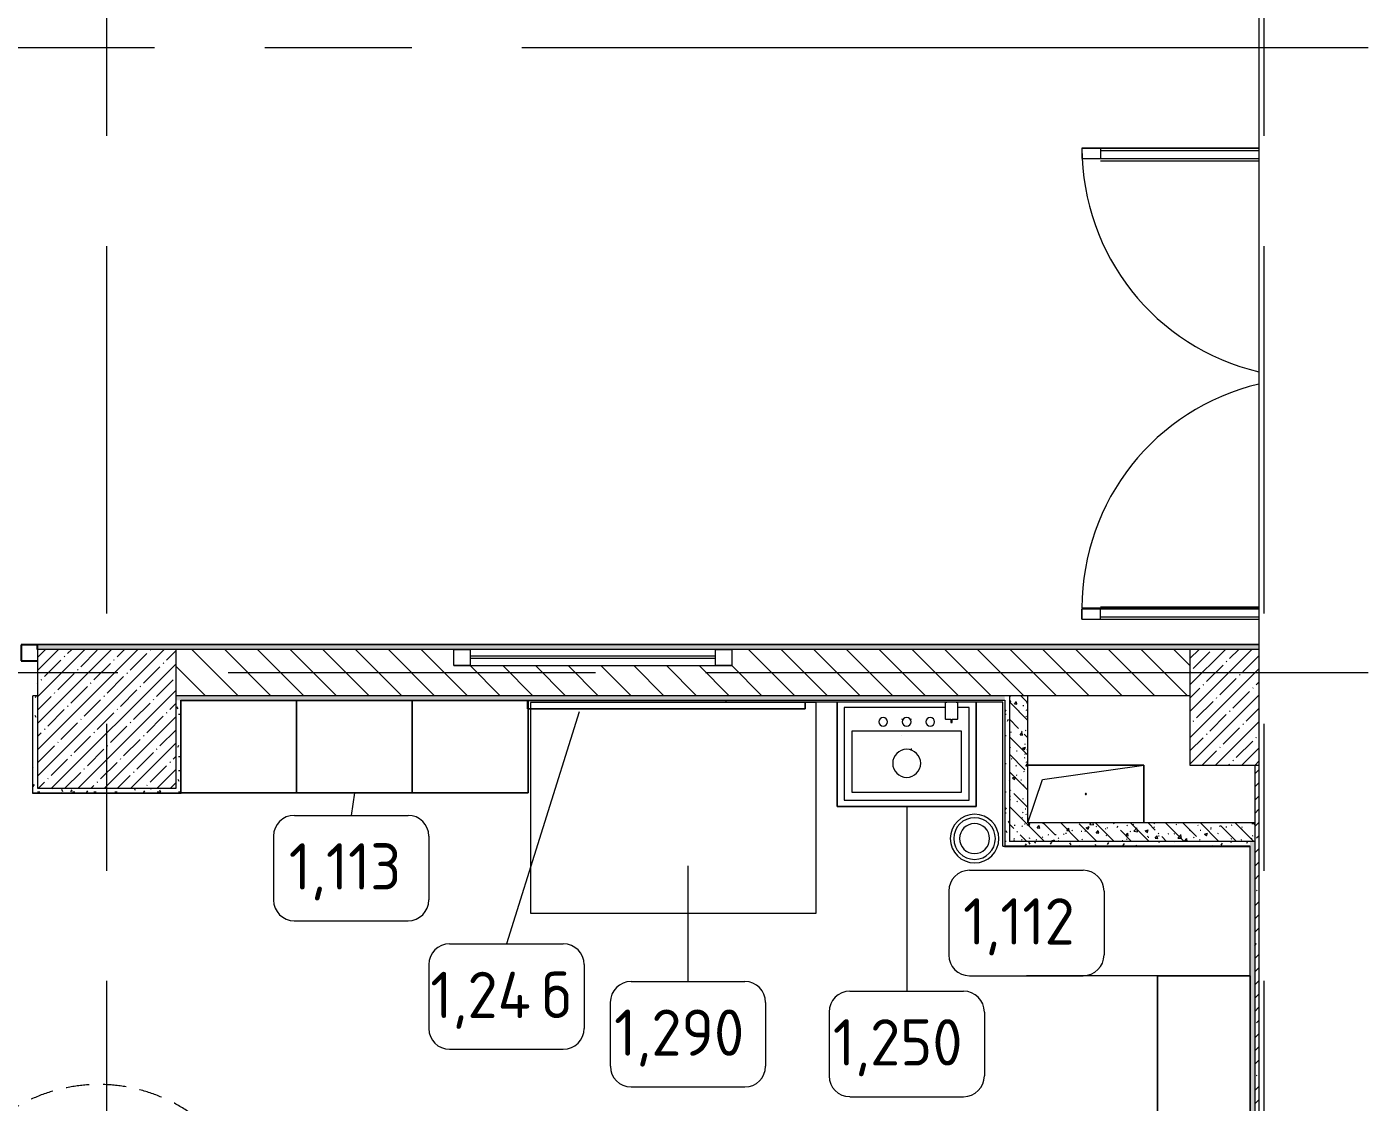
# Model space of a CAD drawing. Header units: millimetres. Extents: x 957 to 217451, y -8553 to 29000.
# Drawn here: x 62458 to 68253, y 5944 to 10590 of the extents above; entities that cross this region are included whole.
import ezdxf

# ---------------------------------------------------------------- set-up
doc = ezdxf.new("R2010")
doc.units = ezdxf.units.MM
doc.linetypes.add('200_ШТРИХ__ш1_п0_6_', pattern=[160, 100, -60])
doc.linetypes.add('Осевая', pattern=[3175, 635, -476.25, 1587.5, -476.25])
for name, color, linetype, lineweight in [('0-1', 7, 'Continuous', 9), ('A-DETL-GENF', 7, 'Continuous', 9), ('A-GENM', 7, 'Continuous', 9), ('A-GLAZ', 7, 'Continuous', 9), ('A-GLAZ-1', 7, 'Continuous', 13), ('A-GLAZ-CWMG', 7, 'Continuous', 9), ('A-GLAZ-CWMG-1', 7, 'Continuous', 25), ('A-WALL', 7, 'Continuous', 9), ('I-FURN-IDEN', 7, 'Continuous', 9), ('I-WALL', 7, 'Continuous', 9), ('P-SANR-FIXT', 7, 'Continuous', 9), ('P-SANR-FIXT-2', 7, 'Continuous', 13), ('S-COLS', 7, 'Continuous', 9), ('Оси', 7, 'Continuous', 9), ('Оси-2', 7, 'Осевая', 9)]:
    doc.layers.add(name, color=color, linetype=linetype, lineweight=lineweight)
for name, color, linetype, lineweight, true_color in [('A-DOOR-1', 7, 'Continuous', 9, 0xc0c0c0), ('A-WALL-1', 9, 'Continuous', 9, 0x808080), ('A-WALL-FNSH-1', 9, 'Continuous', 9, 0x808080), ('I-FURN-1', 9, 'Continuous', 9, 0x808080), ('I-FURN-2', 9, '200_ШТРИХ__ш1_п0_6_', 9, 0x808080), ('P-SANR-FIXT-1', 9, 'Continuous', 13, 0x808080)]:
    doc.layers.add(name, color=color, linetype=linetype, lineweight=lineweight, true_color=true_color)
doc.styles.add('GOST Common_4', font='GOST_Common.ttf', dxfattribs={"height": 200})
pattern_1 = [(135, (29493.17, 0), (-75.43415, -75.43415), [106.68, -17.78, 3.556, -17.78]), (135, (29493.17, 75.39), (-75.43415, -75.43415), []), (50, (29493.17, 0), (127.52922, -11.15758), [13.335, -146.685]), (355, (29493.17, 0), (-24.66966, 133.74002), [10.668, -117.348]), (100.451, (29503.8, -0.93), (102.85973, 122.58178), [11.333, -124.663]), (46.184, (29493.17, 35.56), (189.75516, -29.43036), [20.002, -220.027]), (96.636, (29508.99, 33.1), (166.1822, 173.1996), [17, -186.995]), (351.184, (29493.17, 35.56), (166.1839, 173.1976), [16.002, -176.022]), (21, (29510.95, 26.67), (106.13027, -71.58603), [13.335, -146.685]), (326, (29510.95, 26.67), (43.26188, 128.93175), [10.668, -117.348]), (71.451, (29519.8, 20.7), (149.39198, 57.34505), [11.333, -124.663]), (37.5, (29493.174, 0), (2.16223, 59.18836), [3.353, -112.573, 3.353, -115.773, -117.792]), (37.5, (29493.174, 0), (2.16223, 59.18836), [-235.052, 3.353, -114.44]), (7.5, (29493.174, 0), (46.77386, 70.12615), [3.353, -64.567, 3.353, -109.906, -44.894]), (7.5, (29493.174, 0), (46.77386, 70.12615), [-181.178, 3.353, -41.542]), (327.5, (29453.525, 0), (94.91367, -4.010093), [3.353, -41.097, 3.353, -135.331, -184.023]), (327.5, (29453.525, 0), (94.91367, -4.010093), [-183.134, 3.353, -180.67]), (317.5, (29435.745, 0), (103.69057, 17.79882), [3.353, -54.432, 3.353, -88.748, -130.683]), (317.5, (29435.745, 0), (103.69057, 17.79882), [-149.885, 3.353, -127.33])]
pattern_2 = [(0, (29493.174, 0), (121.92, 30.48), [10.058, -81.382, 10.058, -81.382, -487.68]), (0, (29493.174, 0), (121.92, 30.48), [-182.88, 10.058, -172.822, 10.058, -81.382, -213.36]), (0, (29493.174, 0), (121.92, 30.48), [-457.2, 10.058, -50.902, 10.058, -142.342]), (120, (29538.894, 15.24), (-87.356454, 90.345817), [10.058, -81.382, 10.058, -81.382, -487.68]), (120, (29538.894, 15.24), (-87.356454, 90.345817), [-182.88, 10.058, -172.822, 10.058, -81.382, -213.36]), (120, (29538.894, 15.24), (-87.356454, 90.345817), [-457.2, 10.058, -50.902, 10.058, -142.342]), (240, (29554.134, 76.2), (-34.563546, -120.825817), [10.058, -81.382, 10.058, -81.382, -487.68]), (240, (29554.134, 76.2), (-34.563546, -120.825817), [-182.88, 10.058, -172.822, 10.058, -81.382, -213.36]), (240, (29554.134, 76.2), (-34.563546, -120.825817), [-457.2, 10.058, -50.902, 10.058, -142.342])]

# ---------------------------------------------------------------- blocks, each defined once
blk = doc.blocks.new('BSC_Колонна _Прямоугольная - 600х600-V7-План расстановки мебели и оборудования 3 этажа в осях 1-12')
at = {"layer": 'S-COLS'}
h = blk.add_hatch(dxfattribs=at)
h.set_pattern_fill('FP_11', color=256, style=0, pattern_type=2)
h.set_pattern_definition([(45, (-33310, -7600), (-57.02463, 57.02463), []), (45, (-33252.975, -7600), (-57.02463, 57.02463), [100.806, -20.161, 3.353, -16.808])])
h.paths.add_polyline_path([(63.5, -300), (300, -300), (300, 300), (-300, 300), (-300, -300)])
for p, q in [((300, 300), (-300, 300)), ((-300, 300), (-300, -300)), ((300, -300), (300, 300)), ((-300, -300), (300, -300))]:
    blk.add_line(p, q, dxfattribs=at)
blk = doc.blocks.new('BSC_Колонна _Прямоугольная - 500х500-V17-План расстановки мебели и оборудования 3 этажа в осях 1-12')
at = {"layer": 'S-COLS'}
h = blk.add_hatch(dxfattribs=at)
h.set_pattern_fill('FP_21', color=256, style=0, pattern_type=2)
h.set_pattern_definition([(45, (-38240, -7650), (-57.02463, 57.02463), []), (45, (-38182.975, -7650), (-57.02463, 57.02463), [100.806, -20.161, 3.353, -16.808])])
h.paths.add_polyline_path([(-250, -250), (47.7, -250), (47.7, 250), (-250, 250), (-250, -110.2)])
for p, q in [((47.7, 250), (-250, 250)), ((-250, 250), (-250, -250)), ((-250, -250), (47.7, -250))]:
    blk.add_line(p, q, dxfattribs=at)
blk = doc.blocks.new('GM_Отверстие прямоугольное _в плите_ - Отверстие-21608348-План расстановки мебели и оборудования 3 этажа в осях 1-12')
at = {"layer": 'A-GENM'}
for p, q in [((-250, 125), (250, 125)), ((250, 125), (-250, 125)), ((-187.5, 62.5), (250, 125)), ((250, 125), (250, -125)), ((250, -125), (250, 125)), ((-250, -125), (-187.5, 62.5))]:
    blk.add_line(p, q, dxfattribs=at)
for start, end in [(360, 180), (180, 360)]:
    blk.add_arc((0, 0), 2.5, start, end, dxfattribs=at)
blk = doc.blocks.new('120_Окно_СКБ_1Ст - 120_Окно_СКБ_1Ст 400х1200 EI30-24228909-План расстановки мебели и оборудования 3 этажа в осях 1-12')
at = {"layer": 'A-GLAZ'}
for p, q in [((600, 100), (-600, 100)), ((530, 70), (-530, 70)), ((530, 60), (-530, 60)), ((-600, 30), (600, 30))]:
    blk.add_line(p, q, dxfattribs=at)
at = {"layer": 'A-GLAZ-1'}
for p, q in [((-600, 30), (-600, 100)), ((-600, 100), (-530, 100)), ((-530, 100), (-530, 30)), ((530, 30), (530, 100)), ((530, 100), (600, 100)), ((600, 100), (600, 30)), ((-530, 30), (-600, 30)), ((600, 30), (530, 30))]:
    blk.add_line(p, q, dxfattribs=at)
blk = doc.blocks.new('FRT_2D_Символ _разворот МГН_1 - D1_4_Символ доступности разворота МГН _360__-V89-План расстановки мебели и оборудования 3 этажа в осях 1-12')
at = {"layer": 'I-FURN-1'}
for p, q in [((0, 60.4), (0, -59.6)), ((-65, 0), (65, 0))]:
    blk.add_line(p, q, dxfattribs=at)
at = {"layer": 'I-FURN-2'}
for p, q in [((-300, 325.4), (-300, -185.8)), ((-300, 325.4), (-200, 325.4)), ((-200, 195.4), (-200, 325.4)), ((200, 325.4), (300, 325.4)), ((200, 195.4), (200, 325.4)), ((300, 325.4), (300, -185.8)), ((-200, 195.4), (200, 195.4)), ((-300, -185.8), (-250, -185.8)), ((-250, -185.8), (-250, -364.1)), ((300, -185.8), (250, -185.8)), ((250, -185.8), (250, -364.1)), ((-250, -364.1), (-250, -435.8)), ((250, -364.1), (250, -435.8)), ((-200, -435.8), (-250, -435.8)), ((-200, -435.8), (-200, -645.8)), ((200, -435.8), (250, -435.8)), ((200, -435.8), (200, -645.8)), ((-200, -645.8), (200, -645.8))]:
    blk.add_line(p, q, dxfattribs=at)
for start, end in [(360, 211.37641), (328.55035, 360), (211.37641, 328.55035)]:
    blk.add_arc((0, 0), 700, start, end, dxfattribs=at)
blk = doc.blocks.new('Стол базовый прямоугольный - 1_290-V101-План расстановки мебели и оборудования 3 этажа в осях 1-12')
at = {"layer": 'I-FURN-1'}
for p, q in [((617.5, 455), (-617.5, 455)), ((-617.5, 455), (-617.5, -455)), ((617.5, -455), (617.5, 455)), ((-617.5, -455), (617.5, -455))]:
    blk.add_line(p, q, dxfattribs=at)
blk = doc.blocks.new('Мебель_универсальная - 1_24б-V102-План расстановки мебели и оборудования 3 этажа в осях 1-12')
at = {"layer": 'I-FURN-1'}
for p, q in [((587.5, 25.4), (-600, 25.4)), ((-600, 25.4), (-600, -2.1)), ((-600, -2.1), (-600, 25.4)), ((-600, 25.4), (587.5, 25.4)), ((597.5, 25.4), (587.5, 25.4)), ((587.5, 25.4), (597.5, 25.4)), ((600, 25.4), (597.5, 25.4)), ((597.5, 25.4), (600, 25.4)), ((600, -12.1), (600, 25.4)), ((600, 25.4), (600, -12.1)), ((-600, -2.1), (-600, -4.1)), ((-600, -4.1), (-600, -2.1))]:
    blk.add_line(p, q, dxfattribs=at)
blk = doc.blocks.new('сифон - Для раковины-V118-План расстановки мебели и оборудования 3 этажа в осях 1-12')
at = {"layer": 'P-SANR-FIXT-1'}
for q in [(191.1, 40), (191.2, -40)]:
    blk.add_line((191.1, -40), q, dxfattribs=at)
blk = doc.blocks.new('смеситель для раковины - Default-V119-План расстановки мебели и оборудования 3 этажа в осях 1-12')
at = {"layer": '0-1'}
for p, q in [((-20.3, 19.4), (-20.3, 17.5)), ((20.3, 17.5), (20.3, 19.4))]:
    blk.add_line(p, q, dxfattribs=at)
at = {"layer": '0-1', "flags": 128}
for points in [[(-21, 151.3), (-21, 147.9), (-21, 145.7), (-21, 145.2), (-21, 144.9), (-21, 144.8), (-21, 144.7), (-21, 144.7)], [(21, 89.1), (21, 88.6), (21, 88.3), (21, 88.3)]]:
    blk.add_lwpolyline(points, dxfattribs=at)
blk = doc.blocks.new('мусорная корзина - Round_ Metal-V120-План расстановки мебели и оборудования 3 этажа в осях 1-12')
at = {"layer": 'P-SANR-FIXT-1'}
for radius, start, end in [(105, 0, 180), (90, 360, 180), (65, 0, 180), (105, 180, 360), (90, 180, 360), (65, 180, 360)]:
    blk.add_arc((0, 0), radius, start, end, dxfattribs=at)
blk = doc.blocks.new('Мойка кухонная - Раковина Roca Victoria-N Unik 600х460 мм-30768662-План расстановки мебели и оборудования 3 этажа в осях 1-12')
at = {"layer": 'P-SANR-FIXT'}
for p, q in [((166, 0), (-270, 0)), ((-270, 0), (-270, -400)), ((270, 0), (221, 0)), ((270, -400), (270, 0)), ((236.1, -102.3), (-236.6, -102.3)), ((-236.6, -102.3), (-236.6, -366.4)), ((236.1, -366.4), (236.1, -102.3)), ((-270, -400), (270, -400)), ((-236.6, -366.4), (236.1, -366.4))]:
    blk.add_line(p, q, dxfattribs=at)
for centre, radius, start, end in [((-101.6, -61.9), 19, 90, 180), ((-101.6, -61.9), 19, 360, 90), ((0, -61.9), 19, 360, 180), ((101.6, -61.9), 19.1, 360, 180), ((-101.6, -61.9), 19, 180, 270), ((-101.6, -61.9), 19.1, 270, 360), ((0, -61.9), 19, 180, 360), ((101.6, -61.9), 19.1, 180, 360), ((0, -241.3), 60.5, 360, 180), ((0, -241.3), 60.5, 180, 360)]:
    blk.add_arc(centre, radius, start, end, dxfattribs=at)
blk = doc.blocks.new('TOY_Диспансер мыло - Дозатор Elegance new 11654 019001 хром-30769669-План расстановки мебели и оборудования 3 этажа в осях 1-12')
at = {"layer": 'A-GENM'}
for p, q in [((97.5, 89.2), (97.5, 21.5)), ((122.2, 91.2), (99.5, 91.2)), ((127.9, 106.1), (122.2, 106.1)), ((122.2, 106.1), (122.2, 91.2)), ((127.9, 91.2), (127.9, 106.1)), ((150.5, 91.2), (127.9, 91.2)), ((152.5, 21.5), (152.5, 89.2)), ((99.5, 19.5), (105, 19.5)), ((105, 19.5), (105, 18)), ((145, 18), (145, 19.5)), ((145, 19.5), (150.5, 19.5))]:
    blk.add_line(p, q, dxfattribs=at)
for centre, start, end in [((99.5, 89.2), 90, 180), ((150.5, 89.2), 360, 90), ((99.5, 21.5), 180, 270), ((150.5, 21.5), 270, 0)]:
    blk.add_arc(centre, 2, start, end, dxfattribs=at)
blk = doc.blocks.new('шкаф 1_112 - шкаф 1_112-V131-План расстановки мебели и оборудования 3 этажа в осях 1-12')
at = {"layer": 'I-FURN-1'}
for p, q in [((-400, 6070), (-400, 0.4)), ((0, 6070), (-400, 6070)), ((0, 6070), (-400, 6070)), ((-400, 6070), (-400, 5375)), ((-400, 5375), (-400, 6070)), ((-400, 6070), (0, 6070)), ((0, 1), (0, 6070)), ((0, 5375), (0, 6070)), ((0, 6070), (0, 5375))]:
    blk.add_line(p, q, dxfattribs=at)
blk = doc.blocks.new('1_113 тумба - 1_113 тумба-V134-План расстановки мебели и оборудования 3 этажа в осях 1-12')
at = {"layer": 'I-FURN-1'}
for p, q in [((-400, 1500), (-362.5, 1500)), ((-400, 1497.5), (-400, 1500)), ((0, 1500), (-400, 1500)), ((-400, 1497.5), (-400, 1500)), ((-400, 1500), (-362.5, 1500)), ((-400, 0), (-400, 1497.5)), ((-400, 1000), (-400, 1497.5)), ((-362.5, 1500), (0, 1500)), ((-362.5, 1500), (0, 1500)), ((0, 1500), (0, 0)), ((0, 1000), (0, 1500)), ((0, 1500), (0, 1000)), ((0, 1000), (-400, 1000)), ((-400, 500), (-400, 1000)), ((-400, 1000), (0, 1000)), ((-400, 1000), (0, 1000)), ((0, 1000), (-400, 1000)), ((0, 500), (0, 1000)), ((0, 1000), (0, 500)), ((-400, 500), (0, 500)), ((0, 500), (-400, 500)), ((0, 500), (-400, 500)), ((-400, 0), (-400, 500)), ((-400, 500), (0, 500)), ((0, 0), (0, 500)), ((0, 500), (0, 0)), ((0, 0), (-399, 0)), ((0, 0), (-399, 0))]:
    blk.add_line(p, q, dxfattribs=at)
blk = doc.blocks.new('Прямоугольный импост - 50 x 70 мм-31700031-План расстановки мебели и оборудования 3 этажа в осях 1-12')
at = {"layer": 'A-GLAZ-CWMG-1'}
for p, q in [((-70, 35), (0, 35)), ((-70, -35), (-70, 35)), ((0, -35), (-70, -35)), ((0, -15), (0, -35))]:
    blk.add_line(p, q, dxfattribs=at)
blk = doc.blocks.new('Дверь_Витражная_остекление_ - ДВН_ДАО_Главный вход_1800 в свету 5-32258809-План расстановки мебели и оборудования 3 этажа в осях 1-12')
at = {"layer": 'A-DETL-GENF'}
for p, q in [((-992.5, -1012.5), (-992.5, -248.3)), ((-992.5, -248.3), (-992.5, -1012.5)), ((-982.5, -932.5), (-982.5, -248.3)), ((-947.5, -1012.5), (-947.5, -248.3)), ((-947.5, -1012.5), (-947.5, -248.3)), ((-938.5, -932.5), (-938.5, -248.3)), ((988.5, -932.5), (988.5, -248.3)), ((997.5, -1012.5), (997.5, -248.3)), ((997.5, -248.3), (997.5, -1012.5)), ((1032.5, -932.5), (1032.5, -248.3)), ((1042.5, -1012.5), (1042.5, -248.3)), ((1042.5, -1012.5), (1042.5, -248.3)), ((-992.5, -932.5), (-947.5, -932.5)), ((1042.5, -932.5), (997.5, -932.5)), ((-992.5, -1012.5), (-947.5, -1012.5)), ((-992.5, -1012.5), (-947.5, -1012.5)), ((1042.5, -1012.5), (997.5, -1012.5)), ((997.5, -1012.5), (1042.5, -1012.5))]:
    blk.add_line(p, q, dxfattribs=at)
at = {"layer": 'A-DOOR-1'}
for p, q in [((-992.5, -1012.5), (-992.5, -248.3)), ((992.5, -1012.5), (992.5, -248.3))]:
    blk.add_line(p, q, dxfattribs=at)
for centre, start, end in [((-992.5, -20), 270, 346.68045), ((992.5, -20), 193.31955, 270)]:
    blk.add_arc(centre, 992.5, start, end, dxfattribs=at)
blk = doc.blocks.new('DET_L_Линия разрыва - М100-30654710-План расстановки мебели и оборудования 3 этажа в осях 1-12')
at = {"layer": 'A-DETL-GENF'}
blk.add_line((11739.9, 0), (0, 0), dxfattribs=at)
blk = doc.blocks.new('Марка_Мебель - В прямоуг_Balcon_Марка-25523697-План расстановки мебели и оборудования 3 этажа в осях 1-12')
at = {"layer": 'I-FURN-IDEN'}
for p, q in [((-2.455, 2.278), (2.455, 2.278)), ((-3.355, 1.378), (-3.355, -1.384)), ((3.355, 1.378), (3.355, -1.378)), ((-2.461, -2.278), (2.455, -2.278))]:
    blk.add_line(p, q, dxfattribs=at)
for centre, radius, start, end in [((-2.455, 1.378), 0.9, 90, 180), ((2.455, 1.378), 0.9, 0, 90), ((-2.461, -1.384), 0.893, 180, 270), ((2.455, -1.378), 0.9, 270, 0)]:
    blk.add_arc(centre, radius, start, end, dxfattribs=at)

msp = doc.modelspace()

# ---------------------------------------------------------------- hatches: boundary and pattern name
at = {"layer": 'I-WALL'}
h = msp.add_hatch(dxfattribs=at)
h.set_pattern_fill('FP_34', color=256, style=0, pattern_type=2)
h.set_pattern_definition(pattern_2)
h.paths.add_polyline_path([(59302.9, 7900), (60003.2, 7900), (60003.2, 7920), (56958.2, 7920), (56958.2, 7908), (56988.2, 7908), (56988.2, 7900), (59153.2, 7900)])
h.paths.add_polyline_path([(67780.8, 7900), (67780.8, 7920), (62503.2, 7920), (62503.2, 7900), (67763.2, 7900)])
h.paths.add_polyline_path([(55675.7, 7900), (55828.2, 7900), (55828.2, 7908), (55858.2, 7908), (55858.2, 7920), (53544.2, 7920), (53544.2, 7900), (55653.2, 7900)])
h.paths.add_polyline_path([(52003.2, 7900), (52104.2, 7900), (52104.2, 7920), (44502.5, 7920), (44502.5, 7900), (51403.2, 7900)])
h.paths.add_polyline_path([(40991.8, 7900), (43062.5, 7900), (43062.5, 7920), (36023.2, 7920), (36023.2, 7900), (40953.2, 7900)])
h.paths.add_polyline_path([(33251.4, 7900), (33523.2, 7900), (33523.2, 7920), (32778.2, 7920), (32778.2, 7908), (32833.2, 7908), (32833.2, 7900), (33243.2, 7900)])
h.paths.add_polyline_path([(31323.2, 7900), (31323.2, 7908), (31378.2, 7908), (31378.2, 7920), (30743.2, 7920), (30743.2, 7900)])
h = msp.add_hatch(dxfattribs=at)
h.set_pattern_fill('FP_8', color=256, style=0, pattern_type=2)
h.set_pattern_definition([(135, (29493.17, 0), (-70.71068, -70.71068), [])])
h.paths.add_polyline_path([(65503.2, 7700), (67483.2, 7700), (67483.2, 7900), (65503.2, 7900), (65503.2, 7830), (64303.2, 7830), (64303.2, 7900), (63103.2, 7900), (63103.2, 7700), (64303.2, 7700)])
h.paths.add_polyline_path([(59932.9, 7700), (60003.2, 7700), (60003.2, 7900), (59302.9, 7900), (59302.9, 7700), (59852.9, 7700)])
h = msp.add_hatch(dxfattribs=at)
h.set_pattern_fill('FP_34', color=256, style=0, pattern_type=2)
h.set_pattern_definition(pattern_2)
h.paths.add_polyline_path([(62503.2, 7300), (62503.2, 7700), (62483.2, 7700), (62483.2, 7300)])
h = msp.add_hatch(dxfattribs=at)
h.set_pattern_fill('FP_34', color=256, style=0, pattern_type=2)
h.set_pattern_definition(pattern_2)
h.paths.add_polyline_path([(63163.2, 7680), (66683.2, 7680), (66683.2, 7700), (63103.2, 7700), (63103.2, 7680), (63123.2, 7680)])
h = msp.add_hatch(dxfattribs=at)
h.set_pattern_fill('FP_34', color=256, style=0, pattern_type=2)
h.set_pattern_definition(pattern_2)
h.paths.add_polyline_path([(63123.2, 7280), (63123.2, 7680), (63103.2, 7679), (63103.2, 7280)])
h = msp.add_hatch(dxfattribs=at)
h.set_pattern_fill('FP_34', color=256, style=0, pattern_type=2)
h.set_pattern_definition(pattern_2)
h.paths.add_polyline_path([(66703.2, 7070), (66703.2, 7700), (66683.2, 7700), (66683.2, 7070)])
h = msp.add_hatch(dxfattribs=at)
h.set_pattern_fill('FP_17', color=256, style=0, pattern_type=2)
h.set_pattern_definition(pattern_1)
h.paths.add_polyline_path([(66783.2, 7150), (66783.2, 7700), (66703.2, 7700), (66703.2, 7150), (66736.9, 7150)])
h = msp.add_hatch(dxfattribs=at)
h.set_pattern_fill('FP_10', color=256, style=0, pattern_type=2)
h.set_pattern_definition([(45, (29493.17, 0), (-57.02463, 57.02463), []), (45, (29550.2, 0), (-57.02463, 57.02463), [100.806, -20.161, 3.353, -16.808])])
h.paths.add_polyline_path([(67763.2, 400), (67780.8, 400), (67780.8, 7400), (67763.2, 7400), (67763.2, 400)])
h = msp.add_hatch(dxfattribs=at)
h.set_pattern_fill('FP_34', color=256, style=0, pattern_type=2)
h.set_pattern_definition(pattern_2)
h.paths.add_polyline_path([(62866.7, 7280), (63103.2, 7280), (63103.2, 7300), (62483.2, 7300), (62483.2, 7280), (62503.2, 7280)])
h = msp.add_hatch(dxfattribs=at)
h.set_pattern_fill('FP_17', color=256, style=0, pattern_type=2)
h.set_pattern_definition(pattern_1)
h.paths.add_polyline_path([(66703.2, 7070), (67763.2, 7070), (67763.2, 7150), (66703.2, 7150), (66703.2, 7144.1)])
h = msp.add_hatch(dxfattribs=at)
h.set_pattern_fill('FP_34', color=256, style=0, pattern_type=2)
h.set_pattern_definition(pattern_2)
h.paths.add_polyline_path([(67743.2, 7050), (67742.2, 7070), (66683.2, 7070), (66683.2, 7050), (67742.2, 7050)])
h = msp.add_hatch(dxfattribs=at)
h.set_pattern_fill('FP_34', color=256, style=0, pattern_type=2)
h.set_pattern_definition(pattern_2)
h.paths.add_polyline_path([(67763.2, 420), (67763.2, 7070), (67743.2, 7070), (67743.2, 420), (67748.5, 420)])

# ---------------------------------------------------------------- linework, layer by layer
at = {"layer": 'A-WALL'}
for p, q in [((62483.2, 7280), (62483.2, 7700)), ((67483.2, 7700), (63103.2, 7700)), ((63123.2, 7680), (65478.7, 7680)), ((67763.2, 7400), (67763.2, 400)), ((67743.2, 7050), (66683.2, 7050)), ((67763.2, 7070), (66703.2, 7070)), ((67743.2, 420), (67743.2, 7050))]:
    msp.add_line(p, q, dxfattribs=at)
at = {"layer": 'A-WALL-1'}
for p, q in [((67780.8, 7920), (62503.2, 7920)), ((62503.2, 7920), (62503.2, 7900)), ((64303.2, 7900), (63103.2, 7900)), ((67483.2, 7900), (65503.2, 7900)), ((62503.2, 7700), (62483.2, 7700)), ((63123.2, 7679), (63123.2, 7680)), ((66703.2, 7700), (66703.2, 7070)), ((66783.2, 7150), (66783.2, 7700)), ((62483.2, 7280), (63123.2, 7280)), ((67763.2, 7150), (66783.2, 7150))]:
    msp.add_line(p, q, dxfattribs=at)
at = {"layer": 'A-WALL-FNSH-1'}
for p, q in [((67780.8, 7921), (62503.2, 7921)), ((62503.2, 7921), (62503.2, 7920)), ((62483.2, 7680), (62482.2, 7680)), ((62482.2, 7680), (62482.2, 7279)), ((63123.2, 7679), (63123.2, 7280)), ((63124.2, 7679), (65478.7, 7679)), ((63124.2, 7279), (63124.2, 7679)), ((62482.2, 7279), (63124.2, 7279)), ((66682.2, 7050), (66682.2, 7049)), ((66682.2, 7049), (67742.2, 7049)), ((67742.2, 7049), (67742.2, 421.7))]:
    msp.add_line(p, q, dxfattribs=at)
at = {"layer": 'I-FURN-1'}
for p, q in [((65959.3, 7672), (65959.3, 7220.5)), ((65959.3, 7220.5), (65959.3, 7672)), ((66559.3, 7220.5), (66559.3, 7672)), ((66559.3, 7672), (66559.3, 7220.5)), ((65959.3, 7220.5), (66559.3, 7220.5)), ((66559.3, 7220.5), (65959.3, 7220.5))]:
    msp.add_line(p, q, dxfattribs=at)
at = {"layer": 'I-FURN-IDEN'}
for p, q in [((64843.8, 7630.7), (64530, 6627.9)), ((63873.2, 7280), (63859.1, 7183)), ((66259.3, 7220.5), (66259.3, 6423.1)), ((65314.3, 6965.1), (65314.3, 6465)), ((67543.2, 6490), (66776.3, 6490))]:
    msp.add_line(p, q, dxfattribs=at)
at = {"layer": 'I-WALL'}
for p, q in [((65478.7, 7680), (66683.2, 7680)), ((65478.7, 7672), (65478.7, 7679)), ((66675.2, 7672), (65478.7, 7672)), ((66675.2, 7050), (66675.2, 7672)), ((66683.2, 7680), (66683.2, 7050)), ((66675.2, 7050), (66683.2, 7050))]:
    msp.add_line(p, q, dxfattribs=at)
at = {"layer": 'Оси'}
for p, q in [((65753.2, 10500), (68253.2, 10500)), ((65753.2, 7800), (68253.2, 7800))]:
    msp.add_line(p, q, dxfattribs=at)
at = {"layer": 'Оси-2'}
for p, q in [((62803.2, 593.7), (62803.2, 24898.1)), ((67803.2, 593.7), (67803.2, 21277.7)), ((28560.7, 10500), (65753.2, 10500)), ((27290.7, 7800), (65753.2, 7800))]:
    msp.add_line(p, q, dxfattribs=at)

# ---------------------------------------------------------------- block references
at = {"layer": 'A-DETL-GENF', "rotation": 90.00000000000031}
msp.add_blockref('DET_L_Линия разрыва - М100-30654710-План расстановки мебели и оборудования 3 этажа в осях 1-12', (67780.8, -280), dxfattribs=at)
at = {"layer": 'A-DOOR-1', "rotation": 269.9999999999999}
msp.add_blockref('Дверь_Витражная_остекление_ - ДВН_ДАО_Главный вход_1800 в свету 5-32258809-План расстановки мебели и оборудования 3 этажа в осях 1-12', (68029.2, 9072.5), dxfattribs=at)
at = {"layer": 'A-GENM'}
msp.add_blockref('GM_Отверстие прямоугольное _в плите_ - Отверстие-21608348-План расстановки мебели и оборудования 3 этажа в осях 1-12', (67033.2, 7275), dxfattribs=at)
at = {"layer": 'A-GLAZ'}
msp.add_blockref('120_Окно_СКБ_1Ст - 120_Окно_СКБ_1Ст 400х1200 EI30-24228909-План расстановки мебели и оборудования 3 этажа в осях 1-12', (64903.2, 7800), dxfattribs=at)
at = {"layer": 'A-GLAZ-CWMG', "extrusion": (0, 0, -1), "rotation": 180}
msp.add_blockref('Прямоугольный импост - 50 x 70 мм-31700031-План расстановки мебели и оборудования 3 этажа в осях 1-12', (-62503.2, 7885), dxfattribs=at)
at = {"layer": 'I-FURN-1'}
for name, p, rotation in [('1_113 тумба - 1_113 тумба-V134-План расстановки мебели и оборудования 3 этажа в осях 1-12', (63123.2, 7280), 270.0000000000001), ('Мебель_универсальная - 1_24б-V102-План расстановки мебели и оборудования 3 этажа в осях 1-12', (65220.7, 7667.9), 180), ('FRT_2D_Символ _разворот МГН_1 - D1_4_Символ доступности разворота МГН _360__-V89-План расстановки мебели и оборудования 3 этажа в осях 1-12', (62767.9, 5320.1), 269.9999999999993)]:
    msp.add_blockref(name, p, dxfattribs=dict(at, rotation=rotation))
for name, p in [('Стол базовый прямоугольный - 1_290-V101-План расстановки мебели и оборудования 3 этажа в осях 1-12', (65250.7, 7215)), ('шкаф 1_112 - шкаф 1_112-V131-План расстановки мебели и оборудования 3 этажа в осях 1-12', (67743.2, 420))]:
    msp.add_blockref(name, p, dxfattribs=at)
at = {"layer": 'I-FURN-IDEN', "xscale": 99.99999999999993, "yscale": 99.99999999999993, "zscale": 99.99999999999993}
for p in [(63859.1, 6955.2), (66776.3, 6717.8), (64530, 6400.2), (65314.3, 6237.3), (66259.3, 6195.4)]:
    msp.add_blockref('Марка_Мебель - В прямоуг_Balcon_Марка-25523697-План расстановки мебели и оборудования 3 этажа в осях 1-12', p, dxfattribs=at)
at = {"layer": 'P-SANR-FIXT-1'}
for name, p, rotation in [('сифон - Для раковины-V118-План расстановки мебели и оборудования 3 этажа в осях 1-12', (66259.3, 7480.5), 89.99999999999964), ('смеситель для раковины - Default-V119-План расстановки мебели и оборудования 3 этажа в осях 1-12', (66258.7, 7616.8), 180)]:
    msp.add_blockref(name, p, dxfattribs=dict(at, rotation=rotation))
msp.add_blockref('мусорная корзина - Round_ Metal-V120-План расстановки мебели и оборудования 3 этажа в осях 1-12', (66552.6, 7082.6), dxfattribs=at)
at = {"layer": 'P-SANR-FIXT-2', "rotation": 180}
msp.add_blockref('TOY_Диспансер мыло - Дозатор Elegance new 11654 019001 хром-30769669-План расстановки мебели и оборудования 3 этажа в осях 1-12', (66577.8, 7690), dxfattribs=at)
at = {"layer": 'P-SANR-FIXT-2'}
msp.add_blockref('Мойка кухонная - Раковина Roca Victoria-N Unik 600х460 мм-30768662-План расстановки мебели и оборудования 3 этажа в осях 1-12', (66259.3, 7649), dxfattribs=at)
at = {"layer": 'S-COLS'}
for name, p in [('BSC_Колонна _Прямоугольная - 600х600-V7-План расстановки мебели и оборудования 3 этажа в осях 1-12', (62803.2, 7600)), ('BSC_Колонна _Прямоугольная - 500х500-V17-План расстановки мебели и оборудования 3 этажа в осях 1-12', (67733.2, 7650))]:
    msp.add_blockref(name, p, dxfattribs=at)

# ---------------------------------------------------------------- texts
at = {"layer": 'I-FURN-IDEN', "char_height": 200, "attachment_point": 1, "style": 'GOST Common_4'}
for s, insert, width in [('1,113', (63589.6, 7062.3), 617.299), ('1,112', (66503.3, 6824.8), 625.316), ('1,24', (64201, 6507.2), 585.232), ('\\fGOST Common|b0|i0|c204|p34|;б', (64683.9, 6507.2), 176.371), ('1,290', (64995.3, 6344.3), 737.552), ('1,250', (65940.3, 6302.4), 737.552)]:
    msp.add_mtext(s, dxfattribs=dict(at, insert=insert, width=width))

doc.saveas('drawing.dxf')
